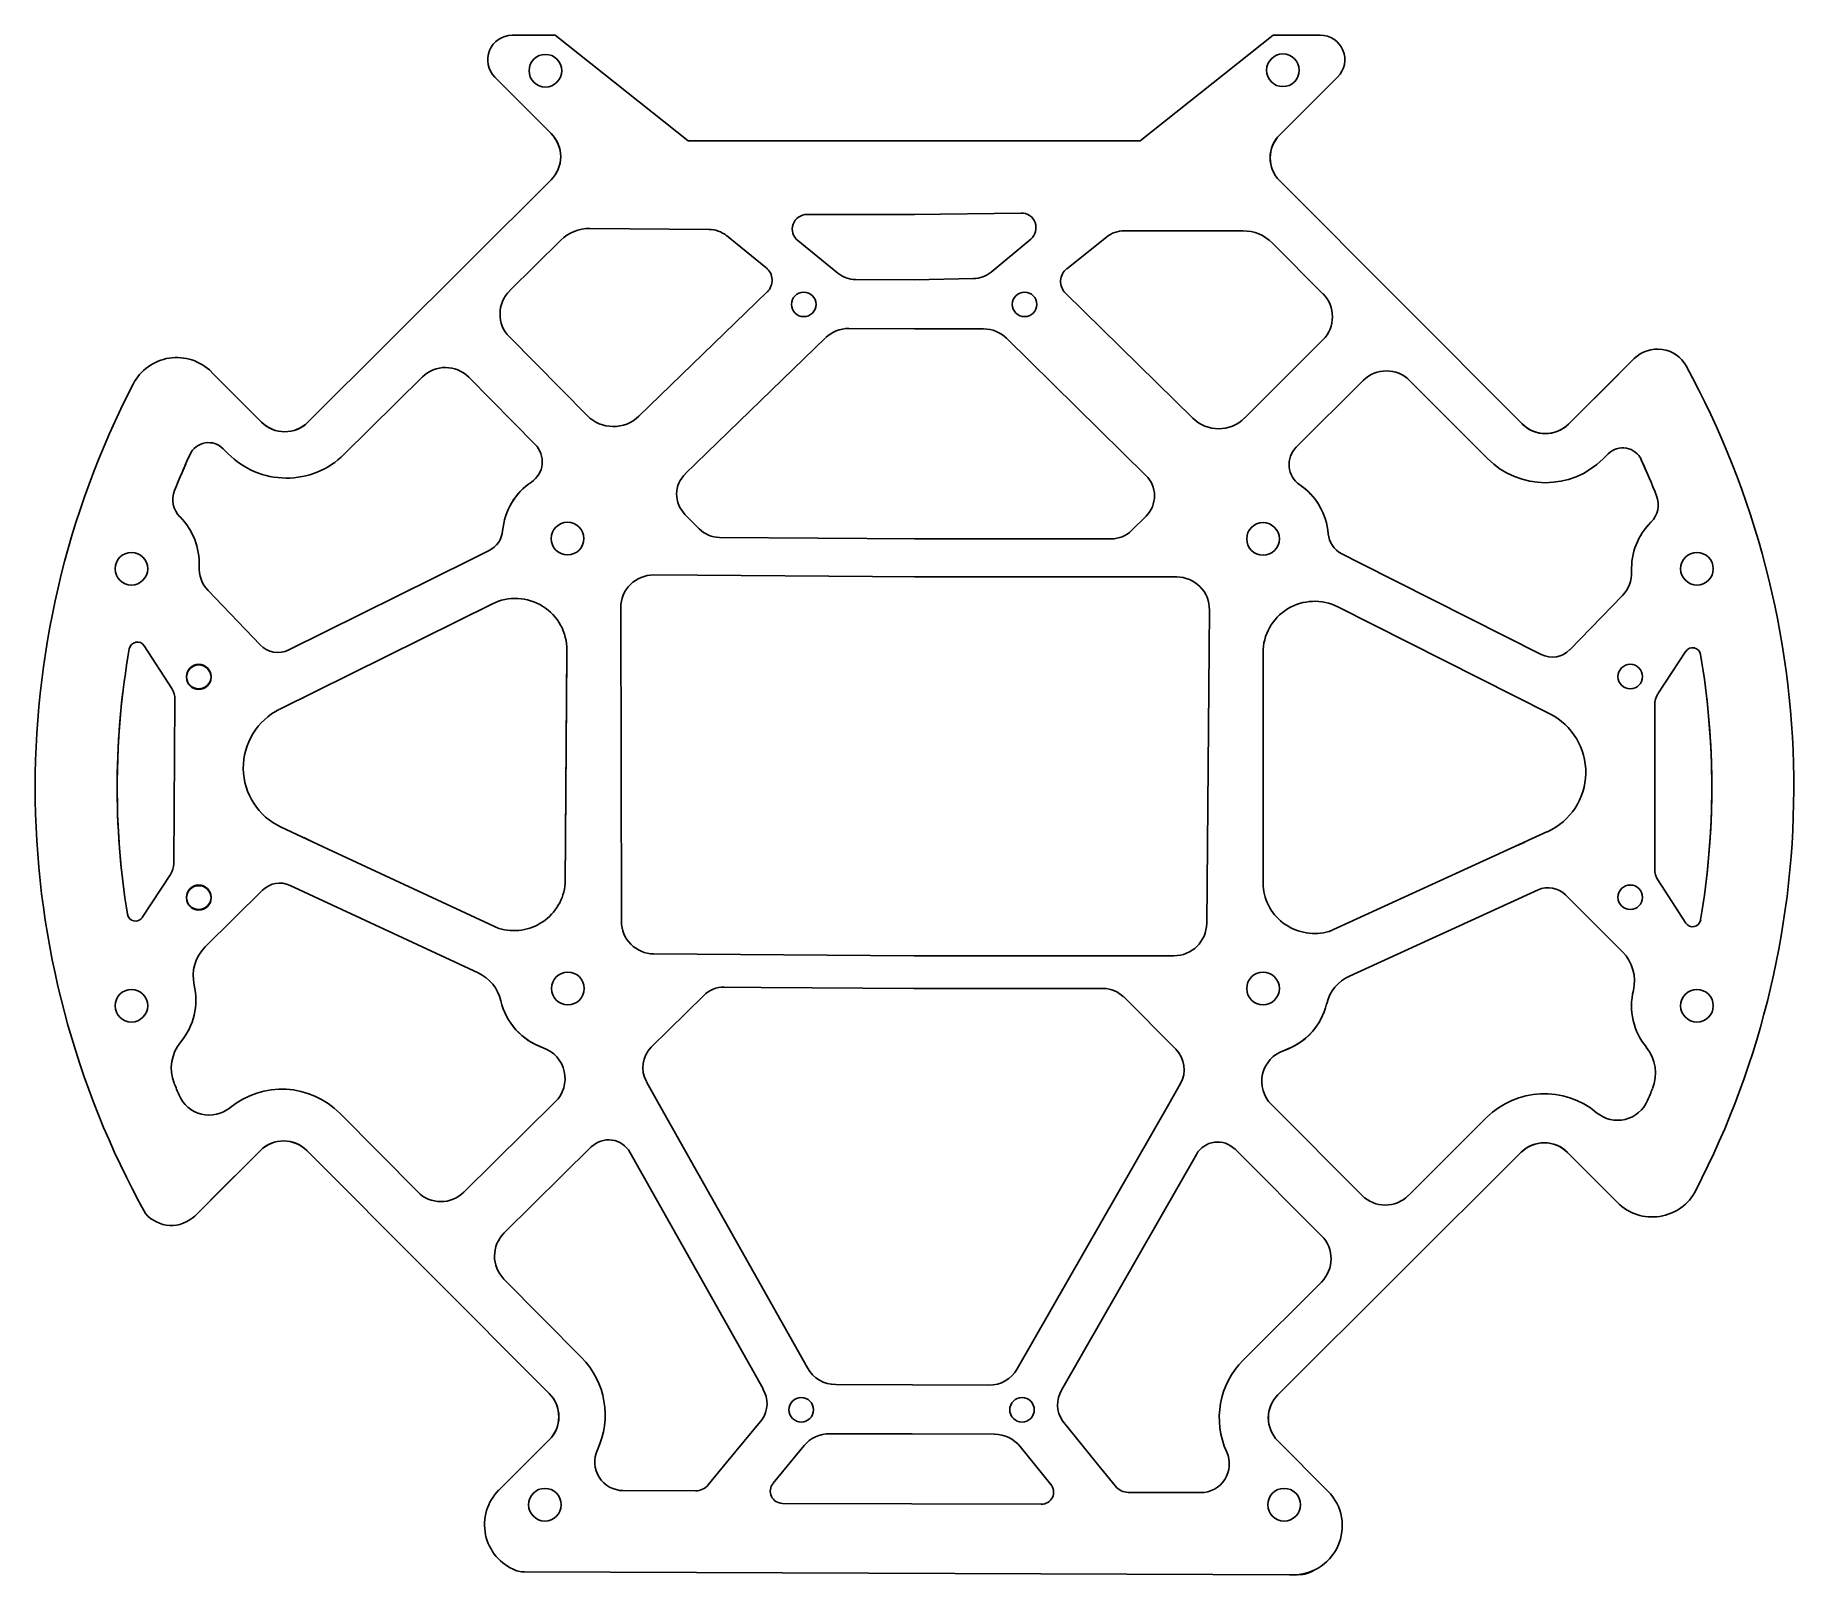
# Model space of a CAD drawing. Header units: millimetres. Extents: x 0.9 to 22.5, y 1.3 to 20.2.
import ezdxf

# ---------------------------------------------------------------- set-up
doc = ezdxf.new("R2010")
doc.units = ezdxf.units.MM
doc.layers.add('scheda palla', color=7, linetype='Continuous')

msp = doc.modelspace()

# ---------------------------------------------------------------- linework, layer by layer
at = {"layer": 'scheda palla'}
for p, q in [((6.779, 20.17), (7.305, 20.17)), ((7.305, 20.17), (8.932, 18.878)), ((16.084, 20.17), (14.457, 18.878)), ((16.084, 20.17), (16.659, 20.172)), ((7.255, 18.968), (6.567, 19.658)), ((16.165, 18.954), (16.874, 19.661)), ((8.932, 18.878), (14.457, 18.878)), ((4.28, 15.437), (7.255, 18.402)), ((16.164, 18.389), (19.13, 15.415)), ((16.164, 18.389), (19.13, 15.415)), ((10.384, 17.978), (11.698, 17.978)), ((13.001, 17.996), (11.687, 17.978)), ((7.373, 17.663), (6.748, 17.045)), ((9.183, 17.796), (7.728, 17.807)), ((9.401, 17.719), (9.882, 17.329)), ((10.271, 17.658), (10.761, 17.261)), ((13.119, 17.678), (12.635, 17.274)), ((14.045, 17.702), (13.561, 17.315)), ((14.263, 17.778), (15.718, 17.778)), ((16.072, 17.631), (16.692, 17.009)), ((9.896, 17.03), (8.329, 15.511)), ((10.978, 17.183), (11.698, 17.178)), ((12.418, 17.193), (11.698, 17.178)), ((13.545, 17.017), (15.1, 15.486)), ((10.894, 16.584), (11.739, 16.578)), ((12.544, 16.578), (11.698, 16.578)), ((7.696, 15.518), (6.745, 16.48)), ((10.612, 16.471), (8.896, 14.807)), ((12.824, 16.463), (14.529, 14.786)), ((15.734, 15.488), (16.692, 16.443)), ((19.695, 15.414), (20.499, 16.215)), ((3.715, 15.437), (3.102, 16.051)), ((5.682, 15.991), (4.722, 15.042)), ((6.247, 15.988), (7.061, 15.165)), ((17.186, 15.948), (16.367, 15.131)), ((17.751, 15.947), (18.705, 14.991)), ((3.307, 15.05), (3.245, 15.113)), ((20.119, 14.989), (20.182, 15.051)), ((8.891, 14.309), (9.067, 14.131)), ((14.53, 14.289), (14.353, 14.112)), ((11.72, 14.011), (9.313, 14.027)), ((11.698, 14.011), (14.106, 14.01)), ((11.71, 14.011), (12.21, 14.01)), ((6.27, 13.754), (6.496, 13.866)), ((17.147, 13.714), (16.922, 13.828)), ((6.27, 13.754), (4.047, 12.651)), ((11.717, 13.545), (8.51, 13.568)), ((17.147, 13.714), (19.362, 12.595)), ((3.696, 12.713), (3.06, 13.379)), ((11.698, 13.545), (14.905, 13.544)), ((6.537, 13.216), (3.936, 11.926)), ((8.107, 13.167), (8.114, 9.332)), ((15.305, 13.141), (15.271, 9.305)), ((16.876, 13.179), (19.468, 11.869)), ((19.713, 12.654), (20.354, 13.316)), ((2.617, 12.178), (2.28, 12.702)), ((7.448, 12.646), (7.428, 9.794)), ((7.448, 12.592), (7.428, 9.794)), ((15.96, 12.615), (15.96, 9.762)), ((15.96, 12.561), (15.96, 9.762)), ((20.788, 12.112), (21.129, 12.634)), ((2.64, 10.037), (2.655, 12.044)), ((20.75, 9.971), (20.75, 11.978)), ((4.591, 10.187), (3.953, 10.484)), ((4.331, 10.309), (4.23, 10.356)), ((18.8, 10.135), (19.44, 10.428)), ((6.616, 9.244), (4.591, 10.187)), ((16.768, 9.207), (18.8, 10.135)), ((19.061, 10.255), (19.162, 10.301)), ((2.6, 9.904), (2.256, 9.379)), ((3.026, 9.019), (3.727, 9.712)), ((6.363, 8.7), (4.064, 9.771)), ((17.017, 8.662), (19.323, 9.715)), ((20.788, 9.838), (21.129, 9.31)), ((20.356, 8.956), (19.66, 9.654)), ((8.511, 8.932), (11.691, 8.91)), ((14.871, 8.909), (11.691, 8.91)), ((8.48, 7.79), (9.122, 8.425)), ((9.824, 8.522), (9.371, 8.526)), ((9.824, 8.522), (11.689, 8.509)), ((13.555, 8.509), (11.689, 8.509)), ((13.555, 8.509), (14.008, 8.509)), ((14.893, 7.766), (14.256, 8.406)), ((8.561, 7.119), (8.421, 7.369)), ((14.807, 7.096), (14.949, 7.345)), ((7.306, 7.122), (6.189, 6.018)), ((8.561, 7.119), (10.39, 3.867)), ((14.807, 7.096), (12.955, 3.858)), ((4.675, 6.981), (5.624, 6.021)), ((16.062, 7.09), (17.171, 5.978)), ((18.693, 6.93), (17.737, 5.977)), ((3.701, 6.528), (2.897, 5.726)), ((7.233, 3.553), (4.267, 6.527)), ((6.681, 5.52), (7.746, 6.572)), ((8.218, 6.505), (9.846, 3.61)), ((15.146, 6.48), (13.497, 3.596)), ((16.675, 5.483), (15.619, 6.543)), ((19.116, 6.505), (16.142, 3.54)), ((19.682, 6.504), (20.294, 5.89)), ((6.678, 4.954), (7.627, 3.994)), ((16.674, 4.918), (15.718, 3.964)), ((10.737, 3.663), (11.672, 3.66)), ((12.607, 3.656), (11.672, 3.66)), ((9.4, 2.709), (9.832, 3.234)), ((10.659, 3.063), (11.669, 3.06)), ((12.68, 3.056), (11.669, 3.06)), ((13.936, 2.692), (13.508, 3.22)), ((7.232, 2.987), (6.618, 2.375)), ((9.969, 2.456), (10.349, 2.917)), ((13.365, 2.443), (12.989, 2.908)), ((16.141, 2.974), (16.754, 2.36)), ((9.4, 2.709), (9.177, 2.437)), ((13.936, 2.692), (14.157, 2.419)), ((9.022, 2.364), (8.137, 2.367)), ((11.666, 2.205), (10.084, 2.21)), ((11.666, 2.205), (13.248, 2.199)), ((14.312, 2.345), (15.197, 2.342)), ((6.929, 1.372), (16.397, 1.337))]:
    msp.add_line(p, q, dxfattribs=at)
for points in [[(3.102, 16.051), (3.715, 15.437, 0.414214), (4.28, 15.437), (7.255, 18.402, 0.414214), (7.255, 18.968), (6.643, 19.582)], [(16.874, 19.661), (16.165, 18.954, 0.414214), (16.164, 18.389), (19.13, 15.415, 0.414214), (19.695, 15.414), (20.31, 16.026)], [(21.135, 16.125, 0.496829), (20.499, 16.215), (20.12, 15.837)], [(6.618, 2.375), (7.232, 2.987, 0.414214), (7.233, 3.553), (4.267, 6.527, 0.414214), (3.701, 6.528), (3.087, 5.915)], [(20.294, 5.89), (19.682, 6.504, 0.414214), (19.116, 6.505), (16.142, 3.54, 0.414214), (16.141, 2.974), (16.754, 2.359)], [(2.296, 5.756, 0.433171), (2.897, 5.726), (3.277, 6.104)]]:
    msp.add_lwpolyline(points, format="xyb", dxfattribs=at)
for centre, radius in [((7.185, 19.737), 0.2), ((16.203, 19.742), 0.2), ((10.344, 16.878), 0.15), ((13.044, 16.878), 0.15), ((7.456, 14.013), 0.2), ((15.96, 14.009), 0.2), ((2.123, 13.644), 0.2), ((21.266, 13.644), 0.2), ((2.947, 12.325), 0.15), ((20.45, 12.325), 0.15), ((2.947, 12.317), 0.15), ((2.947, 9.625), 0.15), ((2.947, 9.617), 0.15), ((20.45, 9.625), 0.15), ((7.46, 8.509), 0.2), ((15.96, 8.509), 0.2), ((2.123, 8.298), 0.2), ((21.266, 8.298), 0.2), ((10.313, 3.355), 0.15), ((13.013, 3.355), 0.15), ((7.179, 2.194), 0.2), ((16.218, 2.194), 0.2)]:
    msp.add_circle(centre, radius, dxfattribs=at)
for centre, radius, start, end in [((6.779, 19.87), 0.3, 90, 224.9153), ((16.66, 19.872), 0.3, 314.9153, 90.1734), ((6.972, 18.685), 0.4, 314.9153, 44.9153), ((16.447, 18.671), 0.4, 134.9153, 224.9153), ((10.384, 17.798), 0.18, 90, 231.0151), ((13.004, 17.816), 0.18, 309.787, 90.802), ((7.724, 17.307), 0.5, 89.5822, 134.6669), ((9.181, 17.446), 0.35, 51.0151, 89.5822), ((14.263, 17.428), 0.35, 90, 128.5671), ((15.718, 17.278), 0.5, 44.9153, 90), ((9.757, 17.173), 0.2, 314.1186, 51.0151), ((10.981, 17.533), 0.35, 231.0151, 269.5822), ((12.411, 17.543), 0.35, 271.2199, 309.787), ((13.685, 17.159), 0.2, 128.5671, 225.4636), ((7.03, 16.761), 0.4, 134.6669, 224.6669), ((16.409, 16.727), 0.4, 314.9153, 44.9153), ((10.891, 16.184), 0.4, 89.5822, 134.1186), ((12.544, 16.178), 0.4, 45.4636, 90), ((2.677, 15.628), 0.6, 44.9153, 152.6948), ((5.963, 15.706), 0.4, 44.6669, 134.6669), ((17.468, 15.665), 0.4, 44.9153, 134.9153), ((11.698, 10.971), 10.752, 332.6948, 28.6435), ((11.698, 10.971), 10.752, 152.6948, 209.0135), ((8.016, 15.834), 0.45, 224.6669, 314.1186), ((15.416, 15.807), 0.45, 225.4636, 314.9153), ((3.998, 15.72), 0.4, 224.9153, 314.9153), ((19.413, 15.697), 0.4, 224.9153, 314.9153), ((3.067, 14.937), 0.25, 44.6669, 155.3177), ((6.847, 14.954), 0.3, 303.7735, 44.6669), ((16.578, 14.919), 0.3, 134.9153, 235.8086), ((20.358, 14.874), 0.25, 24.2645, 134.9153), ((11.698, 10.971), 9.749, 155.3177, 158.1299), ((11.698, 10.971), 9.749, 155.3177, 156.61), ((4.019, 15.753), 1, 224.6669, 314.6669), ((19.413, 15.697), 1, 224.9153, 314.9153), ((11.698, 10.971), 9.749, 22.9722, 24.2645), ((11.698, 10.971), 9.749, 21.4523, 24.2645), ((7.459, 14.04), 0.8, 123.7735, 175.0496), ((7.459, 14.04), 0.8, 123.7735, 148.4037), ((9.14, 14.555), 0.35, 134.1186, 224.6669), ((14.283, 14.537), 0.35, 314.9153, 45.4636), ((15.96, 14.009), 0.8, 31.1785, 55.8086), ((15.96, 14.009), 0.8, 4.5326, 55.8086), ((2.929, 14.491), 0.3, 158.1299, 224.9384), ((20.493, 14.427), 0.3, 314.6438, 21.4523), ((2.151, 13.714), 0.8, 357.2189, 44.9384), ((21.266, 13.644), 0.8, 134.6438, 182.3632), ((6.363, 14.135), 0.3, 296.3819, 355.0496), ((9.316, 14.377), 0.35, 224.6669, 269.6091), ((14.106, 14.36), 0.35, 269.973, 314.9153), ((17.057, 14.096), 0.3, 184.5326, 243.2003), ((3.349, 13.655), 0.4, 177.2189, 223.6606), ((8.507, 13.168), 0.4, 89.5993, 180.0923), ((20.067, 13.594), 0.4, 315.9215, 2.3632), ((14.905, 13.144), 0.4, 359.4899, 89.9829), ((6.817, 12.651), 0.631, 359.5822, 116.3819), ((16.591, 12.615), 0.631, 63.2003, 180), ((2.196, 12.648), 0.1, 32.6906, 169.9877), ((3.913, 12.92), 0.3, 223.6606, 296.3819), ((11.698, 10.971), 9.749, 169.9877, 189.1656), ((19.497, 12.863), 0.3, 243.2003, 315.9215), ((21.212, 12.579), 0.1, 9.5945, 146.8915), ((11.698, 10.971), 9.749, 350.4165, 9.5945), ((11.698, 10.971), 9.749, 173.1123, 186.0128), ((2.405, 12.046), 0.25, 359.5822, 31.7864), ((21, 11.978), 0.25, 147.7958, 180), ((11.698, 10.971), 9.749, 353.5694, 6.4698), ((4.291, 11.209), 0.8, 116.3819, 245.0331), ((19.107, 11.155), 0.8, 294.5491, 63.2003), ((2.39, 10.039), 0.25, 327.3779, 359.5822), ((21, 9.971), 0.25, 180, 212.2042), ((3.938, 9.499), 0.3, 65.0331, 134.6669), ((6.799, 9.848), 0.631, 253.1748, 355.0107), ((16.589, 9.813), 0.631, 184.5715, 286.4073), ((19.448, 9.442), 0.3, 44.9153, 114.5491), ((2.173, 9.434), 0.1, 189.1656, 326.759), ((8.514, 9.332), 0.4, 180.0923, 269.5957), ((14.871, 9.309), 0.4, 269.9864, 359.4899), ((21.213, 9.364), 0.1, 212.8232, 350.4165), ((3.378, 8.664), 0.5, 134.6669, 193.1668), ((20.002, 8.603), 0.5, 346.4154, 44.9153), ((6.152, 8.247), 0.5, 13.013, 65.0331), ((17.225, 8.207), 0.5, 114.5491, 166.5692), ((2.112, 8.368), 0.8, 320.2242, 13.1668), ((9.368, 8.176), 0.35, 89.5822, 134.6669), ((14.008, 8.159), 0.35, 44.9153, 90), ((21.266, 8.298), 0.8, 166.4154, 219.3579), ((7.419, 8.54), 0.8, 193.013, 250.8623), ((15.96, 8.509), 0.8, 288.7199, 346.5692), ((7.419, 8.54), 0.8, 216.2638, 250.8623), ((15.96, 8.509), 0.8, 288.7199, 323.3183), ((3.111, 7.536), 0.5, 140.2242, 201.8014), ((7.025, 7.406), 0.4, 314.6669, 70.8623), ((8.726, 7.541), 0.35, 134.6669, 209.3423), ((14.646, 7.519), 0.35, 330.2399, 44.9153), ((16.345, 7.372), 0.4, 108.7199, 224.9153), ((20.26, 7.473), 0.5, 337.7808, 39.3579), ((11.698, 10.971), 9.749, 201.8101, 202.7204), ((3.075, 7.36), 0.4, 202.7204, 309.3985), ((3.963, 6.278), 1, 44.6669, 129.3985), ((19.399, 6.222), 1, 50.1837, 134.9153), ((20.295, 7.297), 0.4, 230.1837, 336.8618), ((11.698, 10.971), 9.749, 336.8618, 337.7721), ((3.984, 6.245), 0.4, 44.9153, 134.9153), ((7.957, 6.358), 0.3, 29.3423, 134.6669), ((15.406, 6.331), 0.3, 44.9153, 150.2399), ((19.399, 6.222), 0.4, 44.9153, 134.9153), ((20.719, 6.314), 0.6, 224.9153, 332.6948), ((5.908, 6.302), 0.4, 224.6669, 314.6669), ((17.454, 6.26), 0.4, 224.9153, 314.9153), ((6.963, 5.235), 0.4, 134.6669, 224.6669), ((16.392, 5.201), 0.4, 314.9153, 44.9153), ((6.916, 3.291), 1, 334.8607, 44.6669), ((16.425, 3.256), 1, 134.9153, 204.7214), ((10.738, 4.063), 0.4, 209.3423, 269.7911), ((12.608, 4.056), 0.4, 269.7911, 330.2399), ((6.949, 3.27), 0.4, 314.9153, 44.9153), ((9.552, 3.432), 0.343, 324.7189, 31.1576), ((13.79, 3.417), 0.343, 148.4245, 214.8632), ((16.425, 3.256), 0.4, 134.9153, 224.9153), ((10.658, 2.663), 0.4, 89.3949, 141.0208), ((12.678, 2.656), 0.4, 38.5613, 90.1872), ((8.138, 2.717), 0.35, 154.8607, 269.7911), ((15.198, 2.692), 0.35, 269.7911, 24.7214), ((7.041, 1.95), 0.6, 134.9153, 248.7852), ((9.022, 2.564), 0.2, 269.7911, 320.5468), ((10.085, 2.36), 0.15, 140.5468, 269.7911), ((13.249, 2.349), 0.15, 269.7911, 39.0353), ((14.313, 2.545), 0.2, 219.0353, 269.7911), ((16.329, 1.936), 0.6, 265.7924, 44.9153), ((6.935, 1.709), 0.337, 242.9105, 269.0581), ((16.391, 1.702), 0.365, 270.9959, 302.3087)]:
    msp.add_arc(centre, radius, start, end, dxfattribs=at)

doc.saveas('drawing.dxf')
